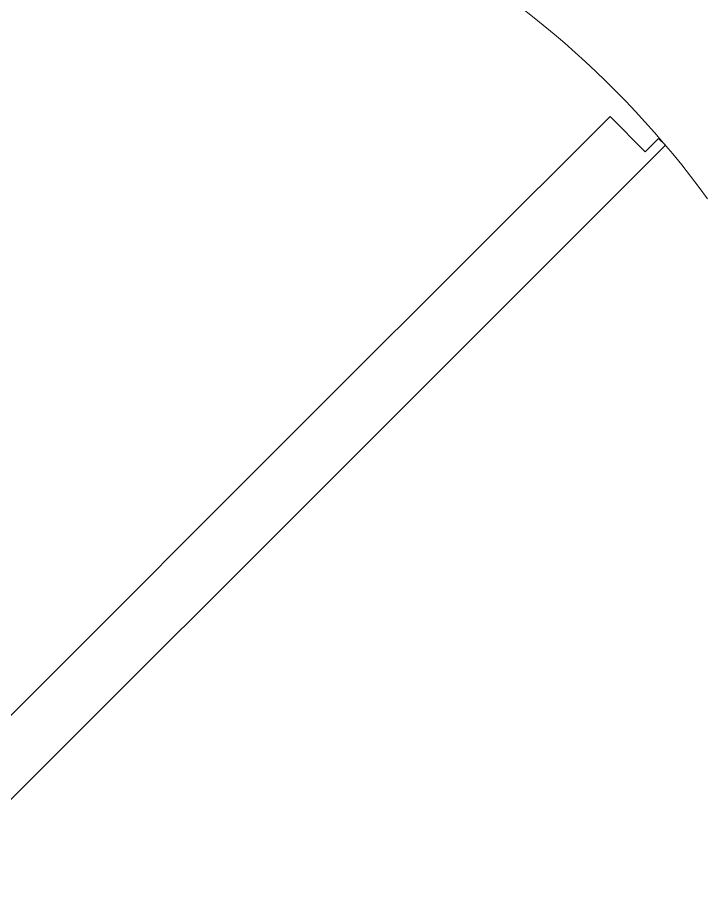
# Model space of a CAD drawing. Header units: inches. Extents: x 70 to 1974, y -315 to 363.
# Drawn here: x 1107.996 to 1108.569, y 212.628 to 213.349 of the extents above; entities that cross this region are included whole.
import ezdxf

# ---------------------------------------------------------------- set-up
doc = ezdxf.new("R2010")
doc.units = ezdxf.units.IN
doc.header["$MEASUREMENT"] = 0
doc.layers.add('FURN', color=155, linetype='Continuous', lineweight=13)

# ---------------------------------------------------------------- blocks, each defined once
blk = doc.blocks.new('DBLDR120K')
for p, q in [((-1.1519, -0.05454), (-0.93806, -0.05454)), ((-0.0481, -0.05454), (-0.84186, -0.05454)), ((-1.13966, -0.07773), (-0.97081, -0.24659))]:
    blk.add_line(p, q)
at = {"linetype": 'Continuous'}
for p, q in [((-1.13966, -0.07773), (-1.1686, -0.10667)), ((-0.40285, -0.42024), (-0.06034, -0.07773)), ((-0.06034, -0.07773), (-0.0314, -0.10667)), ((-1.18003, -0.096), (-1.18571, -0.10169)), ((-1.16898, -0.10705), (-1.18003, -0.096)), ((-0.03102, -0.10705), (-0.01997, -0.096)), ((-0.01997, -0.096), (-0.01429, -0.10169)), ((-1.18571, -0.10169), (-0.99476, -0.29264)), ((-0.01429, -0.10169), (-0.36784, -0.45524)), ((-1.00012, -0.27591), (-0.97081, -0.24659)), ((-0.98907, -0.28695), (-1.00012, -0.27591)), ((-0.99476, -0.29264), (-0.98907, -0.28695)), ((-0.63929, -0.65669), (-0.40285, -0.42024)), ((-0.36784, -0.45524), (-0.61534, -0.70274)), ((-0.60997, -0.686), (-0.63929, -0.65669)), ((-0.62102, -0.69705), (-0.60997, -0.686)), ((-0.61534, -0.70274), (-0.62102, -0.69705))]:
    blk.add_line(p, q, dxfattribs=at)
for points in [[(-1.1519, -0.05454), (-1.1519, 0), (-1.2, 0), (-1.2, -0.096), (-1.1644, -0.096), (-1.1644, -0.05454)], [(-0.93806, -0.05454), (-0.93806, 0), (-0.88996, 0), (-0.88996, -0.096), (-0.92556, -0.096), (-0.92556, -0.05454)], [(-0.84186, -0.05454), (-0.84186, 0), (-0.88996, 0), (-0.88996, -0.096), (-0.85436, -0.096), (-0.85436, -0.05454)], [(-0.0481, -0.05454), (-0.0481, 0), (0, 0), (0, -0.096), (-0.0356, -0.096), (-0.0356, -0.05454)], [(-1.1539, -0.05254), (-1.1539, -0.002), (-1.198, -0.002), (-1.198, -0.094), (-1.1664, -0.094), (-1.1664, -0.05254)], [(-0.93606, -0.05254), (-0.93606, -0.002), (-0.89196, -0.002), (-0.89196, -0.094), (-0.92356, -0.094), (-0.92356, -0.05254)], [(-0.84386, -0.05254), (-0.84386, -0.002), (-0.88796, -0.002), (-0.88796, -0.094), (-0.85636, -0.094), (-0.85636, -0.05254)], [(-0.0461, -0.05254), (-0.0461, -0.002), (-0.002, -0.002), (-0.002, -0.094), (-0.0336, -0.094), (-0.0336, -0.05254)]]:
    blk.add_lwpolyline(points, close=True, dxfattribs=at)
for centre, radius, start, end in [((-1.66547, -0.1105), 0.77564, 8.04146, 8.19069), ((-0.11445, -0.1105), 0.77564, 171.80931, 171.95854), ((-1.15404, -0.08151), 0.26448, 300.4974, 3.14148), ((-0.11445, -0.1105), 0.77564, 178.92853, 233.96606)]:
    blk.add_arc(centre, radius, start, end)

msp = doc.modelspace()

# ---------------------------------------------------------------- block references
at = {"layer": 'FURN', "linetype": 'ByBlock', "xscale": -1, "rotation": 90.00000004093269}
msp.add_blockref('DBLDR120K', (1107.83139, 212.62751), dxfattribs=at)

doc.saveas('drawing.dxf')
